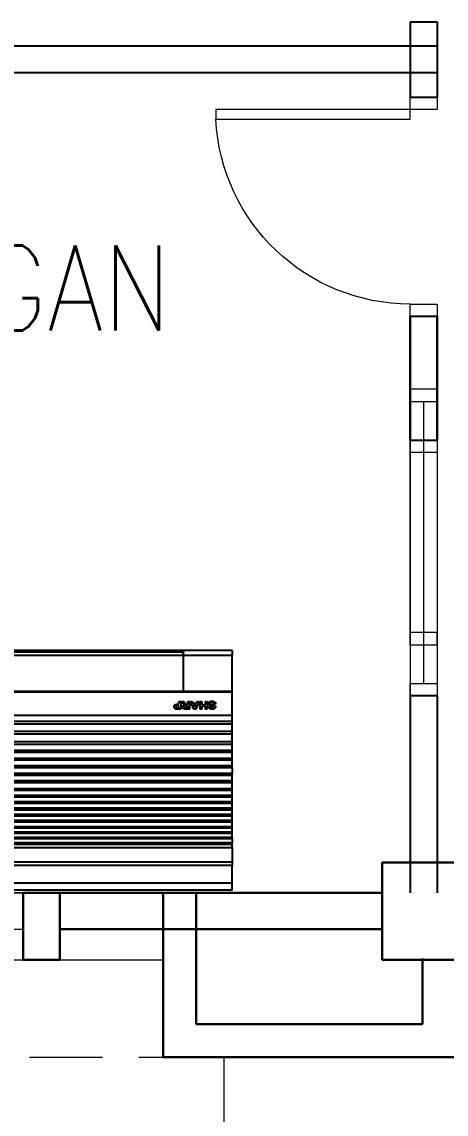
# Model space of a CAD drawing. Header units: inches. Extents: x 14 to 94880, y -4 to 65361.
# Drawn here: x 21509 to 23253, y 21864 to 26353 of the extents above; entities that cross this region are included whole.
import ezdxf
from ezdxf.enums import TextEntityAlignment as Align

# ---------------------------------------------------------------- set-up
doc = ezdxf.new("R2010")
doc.units = ezdxf.units.IN
doc.header["$MEASUREMENT"] = 0
doc.linetypes.add('HIDDEN', pattern=[0.375, 0.25, -0.125])
for name, color, linetype, lineweight in [('COLUMN', 8, 'Continuous', 30), ('DOOR', 8, 'Continuous', 20), ('LW', 8, 'Continuous', 20), ('ROOF', 8, 'Continuous', 20), ('t3', 8, 'Continuous', 25), ('wall', 8, 'Continuous', 30), ('WIN', 8, 'Continuous', 18)]:
    doc.layers.add(name, color=color, linetype=linetype, lineweight=lineweight)
doc.layers.add('Edges', color=7, linetype='Continuous')
doc.layers.add('partition', color=8, linetype='Continuous')
doc.styles.add('LAILA', font='romans.shx', dxfattribs={"width": 0.85})

# ---------------------------------------------------------------- blocks, each defined once
blk = doc.blocks.new('dr16')
at = {"layer": 'DOOR', "color": 1}
blk.add_line((-2409712.2, -909070.8), (-2409602.2, -909070.8), dxfattribs=at)
for points in [[(-2409712.2, -909070.8), (-2409602.2, -909070.8), (-2409602.2, -909020.8), (-2409712.2, -909020.8)], [(-2410511.2, -909830.8), (-2409712.2, -909830.8), (-2409712.2, -909870.8), (-2410511.2, -909870.8)], [(-2409712.2, -909920.8), (-2409602.2, -909920.8), (-2409602.2, -909870.8), (-2409712.2, -909870.8)]]:
    blk.add_lwpolyline(points, close=True, dxfattribs=at)
at = {"layer": 'DOOR', "color": 9}
blk.add_arc((-2409712.2, -909870.8), 800, 90, 177.134, dxfattribs=at)
blk = doc.blocks.new('AW30')
at = {"layer": 'wall'}
for points in [[(-2473393.4, -914141.5), (-2473243.4, -914141.5), (-2473243.4, -913866.5), (-2473393.4, -913866.5)], [(-2472643.4, -914141.5), (-2472493.4, -914141.5), (-2472493.4, -913866.5), (-2472643.4, -913866.5)]]:
    blk.add_lwpolyline(points, close=True, dxfattribs=at)
at = {"layer": 'WIN', "color": 1}
for p, q in [((-2473243.4, -913866.5), (-2472643.4, -913866.5)), ((-2473193.4, -913941.5), (-2472693.4, -913941.5)), ((-2473218.4, -914016.5), (-2472643.4, -914016.5))]:
    blk.add_line(p, q, dxfattribs=at)
at = {"layer": 'WIN', "color": 2}
blk.add_line((-2473243.4, -914141.5), (-2472643.4, -914141.5), dxfattribs=at)
at = {"layer": 'WIN', "color": 1}
for points in [[(-2473243.4, -914016.5), (-2473193.4, -914016.5), (-2473193.4, -913866.5), (-2473243.4, -913866.5)], [(-2472693.4, -914016.5), (-2472643.4, -914016.5), (-2472643.4, -913866.5), (-2472693.4, -913866.5)]]:
    blk.add_lwpolyline(points, close=True, dxfattribs=at)
blk = doc.blocks.new('air con')
at = {"layer": 'Edges'}
for p, q in [((71.4, 41.9), (152.4, 41.9)), ((71.4, 41.9), (71.4, 41.09)), ((71.4, 41.09), (152.4, 41.09)), ((71.4, 41.09), (71.4, 39.12)), ((71.4, 39.12), (152.4, 39.12)), ((71.4, 38.72), (71.4, 39.12)), ((152.4, 38.72), (71.4, 38.72)), ((71.4, 37.09), (71.4, 38.72)), ((71.4, 37.09), (71.4, 36.7)), ((152.4, 37.09), (71.4, 37.09)), ((152.4, 36.7), (71.4, 36.7)), ((71.4, 36.7), (71.4, 36.54)), ((152.4, 36.54), (71.4, 36.54)), ((71.4, 36.08), (71.4, 36.54)), ((152.4, 36.08), (71.4, 36.08)), ((71.4, 36.08), (71.4, 35.91)), ((152.4, 35.91), (71.4, 35.91)), ((71.4, 35.91), (71.4, 35.49)), ((71.4, 35.49), (71.4, 35.34)), ((152.4, 35.49), (71.4, 35.49)), ((152.4, 35.34), (71.4, 35.34)), ((71.4, 35.34), (71.4, 34.88)), ((152.4, 34.88), (71.4, 34.88)), ((71.4, 34.88), (71.4, 34.71)), ((152.4, 34.71), (71.4, 34.71)), ((71.4, 34.71), (71.4, 34.21)), ((152.4, 34.21), (71.4, 34.21)), ((71.4, 34.21), (71.4, 34.02)), ((71.4, 34.02), (71.4, 33.51)), ((152.4, 34.02), (71.4, 34.02)), ((152.4, 33.51), (71.4, 33.51)), ((71.4, 33.51), (71.4, 33.33)), ((152.4, 33.33), (71.4, 33.33)), ((71.4, 33.33), (71.4, 32.83)), ((152.4, 32.83), (71.4, 32.83)), ((71.4, 32.83), (71.4, 32.62)), ((152.4, 32.62), (71.4, 32.62)), ((71.4, 32.62), (71.4, 32.1)), ((152.4, 32.1), (71.4, 32.1)), ((71.4, 32.1), (71.4, 31.91)), ((152.4, 31.91), (71.4, 31.91)), ((71.4, 31.91), (71.4, 31.38)), ((152.4, 31.38), (71.4, 31.38)), ((71.4, 31.38), (71.4, 31.19)), ((152.4, 31.19), (71.4, 31.19)), ((71.4, 31.19), (71.4, 30.65)), ((152.4, 30.65), (71.4, 30.65)), ((71.4, 30.65), (71.4, 30.44)), ((152.4, 30.44), (71.4, 30.44)), ((71.4, 30.44), (71.4, 29.79)), ((152.4, 29.79), (71.4, 29.79)), ((71.4, 29.79), (71.4, 29.56)), ((71.4, 29.56), (71.4, 28.93)), ((152.4, 29.56), (71.4, 29.56)), ((152.4, 28.93), (71.4, 28.93)), ((71.4, 28.93), (71.4, 28.71)), ((152.4, 28.71), (71.4, 28.71)), ((71.4, 28.09), (71.4, 28.71)), ((152.4, 28.09), (71.4, 28.09)), ((71.4, 28.09), (71.4, 27.87)), ((71.4, 27.87), (71.4, 27.23)), ((152.4, 27.87), (71.4, 27.87)), ((152.4, 27.23), (71.4, 27.23)), ((71.4, 27.23), (71.4, 27.02)), ((71.4, 27.02), (71.4, 26.35)), ((152.4, 27.02), (71.4, 27.02)), ((152.4, 26.35), (71.4, 26.35)), ((71.4, 26.35), (71.4, 26.12)), ((152.4, 26.12), (71.4, 26.12)), ((71.4, 26.12), (71.4, 25.47)), ((152.4, 25.47), (71.4, 25.47)), ((71.4, 25.47), (71.4, 25.16)), ((152.4, 25.16), (71.4, 25.16)), ((71.4, 25.16), (71.4, 24.3)), ((152.4, 24.3), (71.4, 24.3)), ((71.4, 24.3), (71.4, 24)), ((152.4, 24), (71.4, 24)), ((71.4, 24), (71.4, 23.18)), ((71.4, 23.18), (71.4, 22.88)), ((152.4, 23.18), (71.4, 23.18)), ((152.4, 22.88), (71.4, 22.88)), ((71.4, 22.88), (71.4, 22.21)), ((152.4, 22.21), (71.4, 22.21)), ((71.4, 22.21), (71.4, 19.57)), ((73.25, 20.92), (73.44, 20.94)), ((73.26, 20.85), (73.25, 20.92)), ((73.28, 21.28), (73.29, 21.35)), ((73.29, 21.23), (73.28, 21.28)), ((73.29, 21.35), (73.33, 21.41)), ((73.31, 21.19), (73.29, 21.23)), ((73.33, 21.14), (73.31, 21.19)), ((73.33, 21.41), (73.38, 21.46)), ((73.37, 21.11), (73.33, 21.14)), ((73.41, 21.08), (73.37, 21.11)), ((73.38, 21.46), (73.45, 21.49)), ((73.46, 21.06), (73.41, 21.08)), ((73.44, 20.94), (73.47, 20.86)), ((73.45, 21.49), (73.54, 21.52)), ((73.6, 21.02), (73.46, 21.06)), ((73.48, 21.32), (73.47, 21.29)), ((73.47, 21.29), (73.48, 21.26)), ((73.5, 21.35), (73.48, 21.32)), ((73.48, 21.26), (73.5, 21.24)), ((73.56, 21.37), (73.5, 21.35)), ((73.5, 21.24), (73.57, 21.21)), ((73.54, 21.52), (73.64, 21.52)), ((73.64, 21.38), (73.56, 21.37)), ((73.57, 21.21), (73.68, 21.18)), ((73.76, 20.98), (73.6, 21.02)), ((73.64, 21.52), (73.73, 21.52)), ((73.71, 21.37), (73.64, 21.38)), ((73.68, 21.18), (73.81, 21.15)), ((73.77, 21.35), (73.71, 21.37)), ((73.73, 21.52), (73.8, 21.51)), ((73.8, 20.96), (73.76, 20.98)), ((73.8, 21.31), (73.77, 21.35)), ((73.8, 21.51), (73.87, 21.48)), ((73.82, 21.25), (73.8, 21.31)), ((73.83, 20.94), (73.8, 20.96)), ((73.81, 21.15), (73.9, 21.12)), ((74.02, 21.26), (73.82, 21.25)), ((73.84, 20.92), (73.83, 20.94)), ((73.85, 20.89), (73.84, 20.92)), ((73.87, 21.48), (73.92, 21.45)), ((73.9, 21.12), (73.96, 21.08)), ((73.92, 21.45), (73.96, 21.41)), ((73.96, 21.41), (73.99, 21.37)), ((73.96, 21.08), (74.01, 21.03)), ((73.99, 21.37), (74.01, 21.32)), ((74.01, 21.32), (74.02, 21.26)), ((74.01, 21.03), (74.04, 20.97)), ((74.04, 20.97), (74.05, 20.89)), ((74.21, 20.64), (74.21, 21.51)), ((74.21, 21.51), (74.41, 21.51)), ((74.41, 21.51), (74.41, 21.17)), ((74.41, 21.17), (74.8, 21.17)), ((74.8, 21.02), (74.41, 21.02)), ((74.41, 21.02), (74.41, 20.64)), ((74.8, 21.17), (74.8, 21.51)), ((74.8, 21.51), (75, 21.51)), ((74.8, 20.64), (74.8, 21.02)), ((75, 21.51), (75, 20.64)), ((75.11, 20.64), (75.49, 21.51)), ((75.59, 21.31), (75.46, 20.98)), ((75.46, 20.98), (75.73, 20.98)), ((75.49, 21.51), (75.7, 21.51)), ((75.73, 20.98), (75.59, 21.31)), ((75.7, 21.51), (76.09, 20.64)), ((76.2, 20.64), (76.2, 21.51)), ((76.2, 21.51), (76.62, 21.51)), ((76.55, 21.36), (76.4, 21.36)), ((76.4, 21.36), (76.4, 21.14)), ((76.4, 21.14), (76.54, 21.14)), ((76.44, 21), (76.4, 21)), ((76.4, 21), (76.4, 20.64)), ((76.5, 21), (76.44, 21)), ((76.54, 20.99), (76.5, 21)), ((76.54, 21.14), (76.66, 21.14)), ((76.57, 20.98), (76.54, 20.99)), ((76.7, 21.36), (76.55, 21.36)), ((76.6, 20.96), (76.57, 20.98)), ((76.7, 20.83), (76.6, 20.96)), ((76.62, 21.51), (76.75, 21.5)), ((76.66, 21.14), (76.72, 21.15)), ((76.74, 21.35), (76.7, 21.36)), ((76.72, 21.15), (76.75, 21.17)), ((76.77, 21.33), (76.74, 21.35)), ((76.8, 21.03), (76.74, 21.02)), ((76.74, 21.02), (76.8, 20.99)), ((76.75, 21.5), (76.85, 21.49)), ((76.75, 21.17), (76.78, 21.19)), ((76.79, 21.29), (76.77, 21.33)), ((76.78, 21.19), (76.79, 21.22)), ((76.8, 21.25), (76.79, 21.29)), ((76.79, 21.22), (76.8, 21.25)), ((76.86, 21.05), (76.8, 21.03)), ((76.8, 20.99), (76.85, 20.95)), ((76.85, 21.49), (76.91, 21.45)), ((76.85, 20.95), (76.9, 20.89)), ((76.9, 21.07), (76.86, 21.05)), ((76.94, 21.1), (76.9, 21.07)), ((76.91, 21.45), (76.96, 21.4)), ((76.97, 21.14), (76.94, 21.1)), ((76.96, 21.4), (76.99, 21.34)), ((76.99, 21.18), (76.97, 21.14)), ((76.99, 21.34), (77, 21.27)), ((77, 21.22), (76.99, 21.18)), ((77, 21.27), (77, 21.22)), ((77.19, 20.64), (77.19, 21.51)), ((77.19, 21.51), (77.51, 21.51)), ((77.39, 21.36), (77.39, 21.12)), ((77.48, 21.36), (77.39, 21.36)), ((77.39, 21.12), (77.5, 21.12)), ((77.52, 20.97), (77.39, 20.97)), ((77.39, 20.97), (77.39, 20.64)), ((77.63, 21.36), (77.48, 21.36)), ((77.5, 21.12), (77.59, 21.12)), ((77.51, 21.51), (77.66, 21.51)), ((77.64, 20.97), (77.52, 20.97)), ((77.59, 21.12), (77.65, 21.13)), ((77.67, 21.34), (77.63, 21.36)), ((77.72, 20.98), (77.64, 20.97)), ((77.65, 21.13), (77.69, 21.15)), ((77.66, 21.51), (77.74, 21.5)), ((77.71, 21.32), (77.67, 21.34)), ((77.69, 21.15), (77.72, 21.17)), ((77.73, 21.28), (77.71, 21.32)), ((77.72, 21.17), (77.73, 21.2)), ((77.78, 21), (77.72, 20.98)), ((77.74, 21.24), (77.73, 21.28)), ((77.73, 21.2), (77.74, 21.24)), ((77.74, 21.5), (77.82, 21.47)), ((77.83, 21.02), (77.78, 21)), ((77.82, 21.47), (77.89, 21.41)), ((77.87, 21.06), (77.83, 21.02)), ((77.91, 21.11), (77.87, 21.06)), ((77.89, 21.41), (77.91, 21.38)), ((77.91, 21.38), (77.93, 21.34)), ((77.93, 21.17), (77.91, 21.11)), ((77.93, 21.34), (77.94, 21.29)), ((77.94, 21.24), (77.93, 21.17)), ((77.94, 21.29), (77.94, 21.24)), ((73.29, 20.79), (73.26, 20.85)), ((73.32, 20.74), (73.29, 20.79)), ((73.37, 20.7), (73.32, 20.74)), ((73.42, 20.67), (73.37, 20.7)), ((73.49, 20.64), (73.42, 20.67)), ((73.47, 20.86), (73.51, 20.81)), ((73.57, 20.63), (73.49, 20.64)), ((73.51, 20.81), (73.57, 20.78)), ((73.57, 20.78), (73.66, 20.77)), ((73.65, 20.62), (73.57, 20.63)), ((73.77, 20.63), (73.65, 20.62)), ((73.66, 20.77), (73.74, 20.78)), ((73.74, 20.78), (73.8, 20.81)), ((73.87, 20.66), (73.77, 20.63)), ((73.8, 20.81), (73.84, 20.85)), ((73.84, 20.85), (73.85, 20.89)), ((73.94, 20.7), (73.87, 20.66)), ((74, 20.75), (73.94, 20.7)), ((74.04, 20.82), (74, 20.75)), ((74.05, 20.89), (74.04, 20.82)), ((74.41, 20.64), (74.21, 20.64)), ((75, 20.64), (74.8, 20.64)), ((75.32, 20.64), (75.11, 20.64)), ((75.4, 20.84), (75.32, 20.64)), ((75.79, 20.84), (75.4, 20.84)), ((75.88, 20.64), (75.79, 20.84)), ((76.09, 20.64), (75.88, 20.64)), ((76.4, 20.64), (76.2, 20.64)), ((76.85, 20.64), (76.7, 20.83)), ((77.08, 20.64), (76.85, 20.64)), ((76.9, 20.89), (76.96, 20.81)), ((76.96, 20.81), (77.08, 20.64)), ((77.39, 20.64), (77.19, 20.64)), ((152.4, 19.57), (71.4, 19.57)), ((71.4, 19.57), (71.4, 19.49)), ((152.4, 19.49), (71.4, 19.49)), ((71.4, 19.49), (71.4, 15.42)), ((76.92, 15.42), (76.92, 19.49)), ((76.92, 18.47), (76.92, 18.81)), ((76.92, 18.13), (76.92, 18.47)), ((76.92, 17.8), (76.92, 18.13)), ((76.92, 17.48), (76.92, 17.8)), ((76.92, 17.16), (76.92, 17.48)), ((76.92, 16.85), (76.92, 17.16)), ((76.92, 16.55), (76.92, 16.85)), ((76.92, 16.26), (76.92, 16.55)), ((76.92, 15.97), (76.92, 16.26)), ((76.86, 15.42), (71.4, 15.42)), ((71.4, 14.9), (71.4, 15.42)), ((71.4, 14.9), (152.4, 14.9)), ((76.92, 15.42), (76.86, 15.42)), ((76.86, 15.42), (76.86, 15.14)), ((76.92, 15.14), (76.86, 15.14)), ((76.86, 15.05), (76.86, 15.14)), ((76.92, 15.05), (76.86, 15.05)), ((76.92, 15.69), (76.92, 15.97)), ((76.92, 15.42), (76.92, 15.69)), ((76.92, 15.42), (76.92, 15.14)), ((146.42, 15.42), (76.92, 15.42)), ((76.92, 15.14), (76.92, 15.05)), ((146.42, 15.05), (76.92, 15.05)), ((76.92, 15.05), (76.92, 15.01)), ((146.42, 15.01), (76.92, 15.01))]:
    blk.add_line(p, q, dxfattribs=at)
blk = doc.blocks.new('1.5HP AIR CONDITION')
at = {"xscale": 36.51607049631966, "yscale": 36.51607049631966, "zscale": 36.51607049631966}
blk.add_blockref('air con', (-4086.2, -544), dxfattribs=at)

msp = doc.modelspace()

# ---------------------------------------------------------------- linework, layer by layer
at = {"layer": 'COLUMN'}
msp.add_lwpolyline([(22990.2, 22898.4), (23290.2, 22898.4), (23290.2, 22498.4), (22990.2, 22498.4)], close=True, dxfattribs=at)
at = {"layer": 'LW', "linetype": 'HIDDEN', "ltscale": 1200}
msp.add_line((19290.2, 22098.4), (22090.2, 22098.4), dxfattribs=at)
at = {"layer": 'partition'}
for p, q in [((23105.2, 26353.4), (23215.2, 26353.4)), ((23105.2, 26353.4), (23105.2, 26043.4)), ((23215.2, 26353.4), (23215.2, 26043.4)), ((23215.2, 26253.4), (19215.2, 26253.4)), ((23215.2, 26143.4), (19215.2, 26143.4)), ((23105.2, 26043.4), (23215.2, 26043.4)), ((23105.2, 26043.4), (23215.2, 26043.4)), ((23105.2, 24633.4), (23105.2, 25143.4)), ((23105.2, 25143.4), (23215.2, 25143.4)), ((23105.2, 25143.4), (23105.2, 24633.4)), ((23105.2, 25143.4), (23105.2, 24633.4)), ((23105.2, 25143.4), (23215.2, 25143.4)), ((23105.2, 25143.4), (23105.2, 24843.4)), ((23215.2, 24633.4), (23215.2, 25143.4)), ((23215.2, 25143.4), (23215.2, 24633.4)), ((23215.2, 25143.4), (23215.2, 24633.4)), ((23215.2, 25143.4), (23215.2, 24843.4)), ((23105.2, 24633.4), (23215.2, 24633.4)), ((23215.2, 23583.4), (23105.2, 23583.4)), ((23105.2, 23583.4), (23105.2, 22773.4)), ((23215.2, 23583.4), (23215.2, 22773.4))]:
    msp.add_line(p, q, dxfattribs=at)
at = {"layer": 'ROOF', "linetype": 'Continuous', "ltscale": 2000}
msp.add_line((22340.2, 19748.4), (22340.2, 22098.4), dxfattribs=at)
at = {"layer": 'wall'}
for p, q in [((21515.2, 22773.4), (22990.2, 22773.4)), ((22090.2, 22098.4), (22090.2, 22773.4)), ((22225.2, 22233.4), (22225.2, 22773.4)), ((22990.2, 22623.4), (21665.2, 22623.4)), ((23155.2, 22233.4), (23155.2, 22503.4)), ((22225.2, 22233.4), (23155.2, 22233.4)), ((22090.2, 22098.4), (23290.2, 22098.4))]:
    msp.add_line(p, q, dxfattribs=at)
at = {"layer": 'WIN'}
for p, q in [((23105.2, 23793.4), (23105.2, 24843.4)), ((23215.2, 24843.4), (23215.2, 23793.4)), ((23160.2, 24793.4), (23160.2, 23843.4)), ((23105.2, 24633.4), (23105.2, 23583.4)), ((23215.2, 24633.4), (23215.2, 23583.4)), ((23160.2, 24583.4), (23160.2, 23633.4)), ((19290.2, 22498.4), (22090.2, 22498.4))]:
    msp.add_line(p, q, dxfattribs=at)
for points in [[(23105.2, 24793.4), (23215.2, 24793.4), (23215.2, 24843.4), (23105.2, 24843.4)], [(23215.2, 24583.4), (23105.2, 24583.4), (23105.2, 24633.4), (23215.2, 24633.4)], [(23105.2, 23793.4), (23215.2, 23793.4), (23215.2, 23843.4), (23105.2, 23843.4)], [(23215.2, 23583.4), (23105.2, 23583.4), (23105.2, 23633.4), (23215.2, 23633.4)]]:
    msp.add_lwpolyline(points, close=True, dxfattribs=at)

# ---------------------------------------------------------------- block references
at = {"rotation": 180}
msp.add_blockref('1.5HP AIR CONDITION', (20894.3, 23770), dxfattribs=at)
at = {"layer": 'DOOR', "xscale": -1, "rotation": 180}
msp.add_blockref('dr16', (2432817.3, -883877.3), dxfattribs=at)
msp.add_blockref('dr16', (2432817.3, -883877.3), dxfattribs=at)
at = {"layer": 'WIN'}
msp.add_blockref('AW30', (2494158.5, 936639.9), dxfattribs=at)

# ---------------------------------------------------------------- texts
at = {"layer": 't3', "style": 'LAILA', "width": 0.85}
msp.add_text('RUNDINGAN', height=350, dxfattribs=at).set_placement((19866.9, 25434.2), align=Align.TOP_LEFT)

doc.saveas('drawing.dxf')
